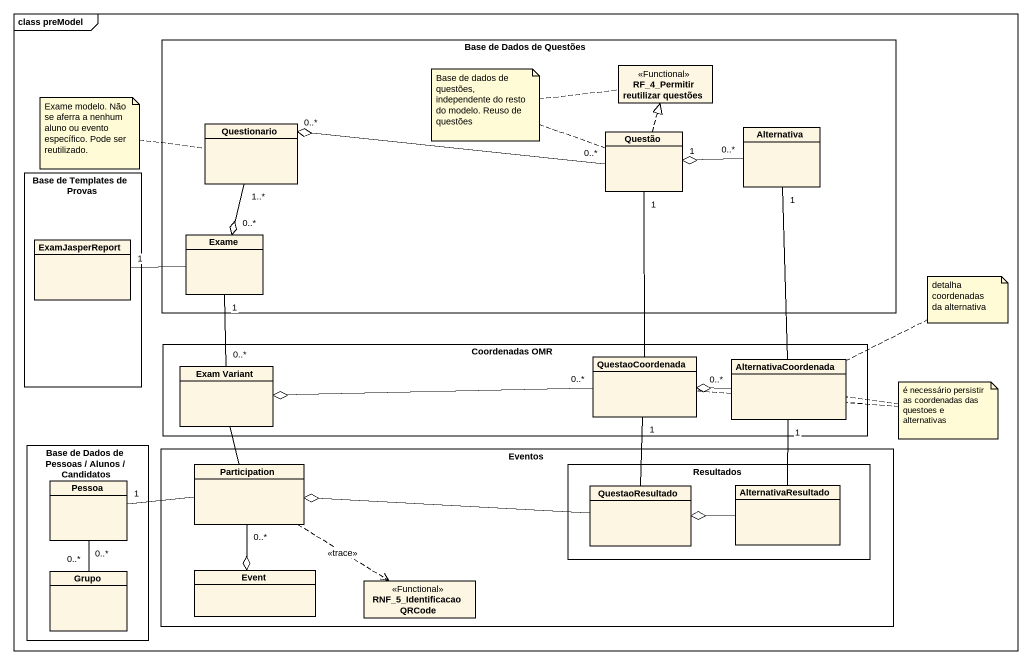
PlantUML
@startuml
mainframe class preModel
hide circle
hide empty members
rectangle "Base de Dados de Questões" as Base_de_Dados_de_Questões {
  class "RF_4_Permitir reutilizar questões" as RF_4_Permitir_reutilizar <<Functional>>
  class Questionario
  class Questão
  class Alternativa
  class Exame
}
rectangle "Base de Templates de Provas" as Base_de_Templates_de_Provas {
  class ExamJasperReport
}
rectangle "Coordenadas OMR" as Coordenadas_OMR {
  class "Exam Variant" as Exam_Variant
  class QuestaoCoordenada
  class AlternativaCoordenada
}
rectangle "Base de Dados de Pessoas / Alunos / Candidatos" as Base_de_Dados_de_Pessoas {
  class Pessoa
  class Grupo
}
rectangle Eventos {
  class Participation
  rectangle Resultados {
    class AlternativaResultado
    class QuestaoResultado
  }
  class Event
  class "RNF_5_Identificacao QRCode" as RNF_5_Identificacao_QRCode <<Functional>>
}
Questionario "1..*" --o "0..*" Exame
Questão .up.|> RF_4_Permitir_reutilizar
Questão "0..*" -left-o "0..*" Questionario
Alternativa "0..*" -left-o "1" Questão
Exame -left- "1" ExamJasperReport
Exam_Variant "0..*" -up- "1" Exame
QuestaoCoordenada -up- "1" Questão
QuestaoCoordenada "0..*" -left-o Exam_Variant
AlternativaCoordenada -up- "1" Alternativa
AlternativaCoordenada "0..*" -left-o QuestaoCoordenada
Pessoa "0..*" -- "0..*" Grupo
Participation -up- Exam_Variant
Participation -left- "1" Pessoa
Participation "0..*" --o Event
Participation ..> RNF_5_Identificacao_QRCode : <<trace>>
AlternativaResultado -up- "1" AlternativaCoordenada
AlternativaResultado -left-o QuestaoResultado
QuestaoResultado -up- "1" QuestaoCoordenada
QuestaoResultado -left-o Participation
note left of Questionario : Exame modelo. Não se aferra a nenhum aluno ou evento específico. Pode ser reutilizado.
note as N2
  Base de dados de questões, independente do resto do modelo. Reuso de questões
end note
N2 .. RF_4_Permitir_reutilizar
N2 .. Questão
note right of AlternativaCoordenada : detalha coordenadas da alternativa
note as N4
  é necessário persistir as coordenadas das questoes e alternativas
end note
N4 .. AlternativaCoordenada
N4 .. QuestaoCoordenada
@enduml
